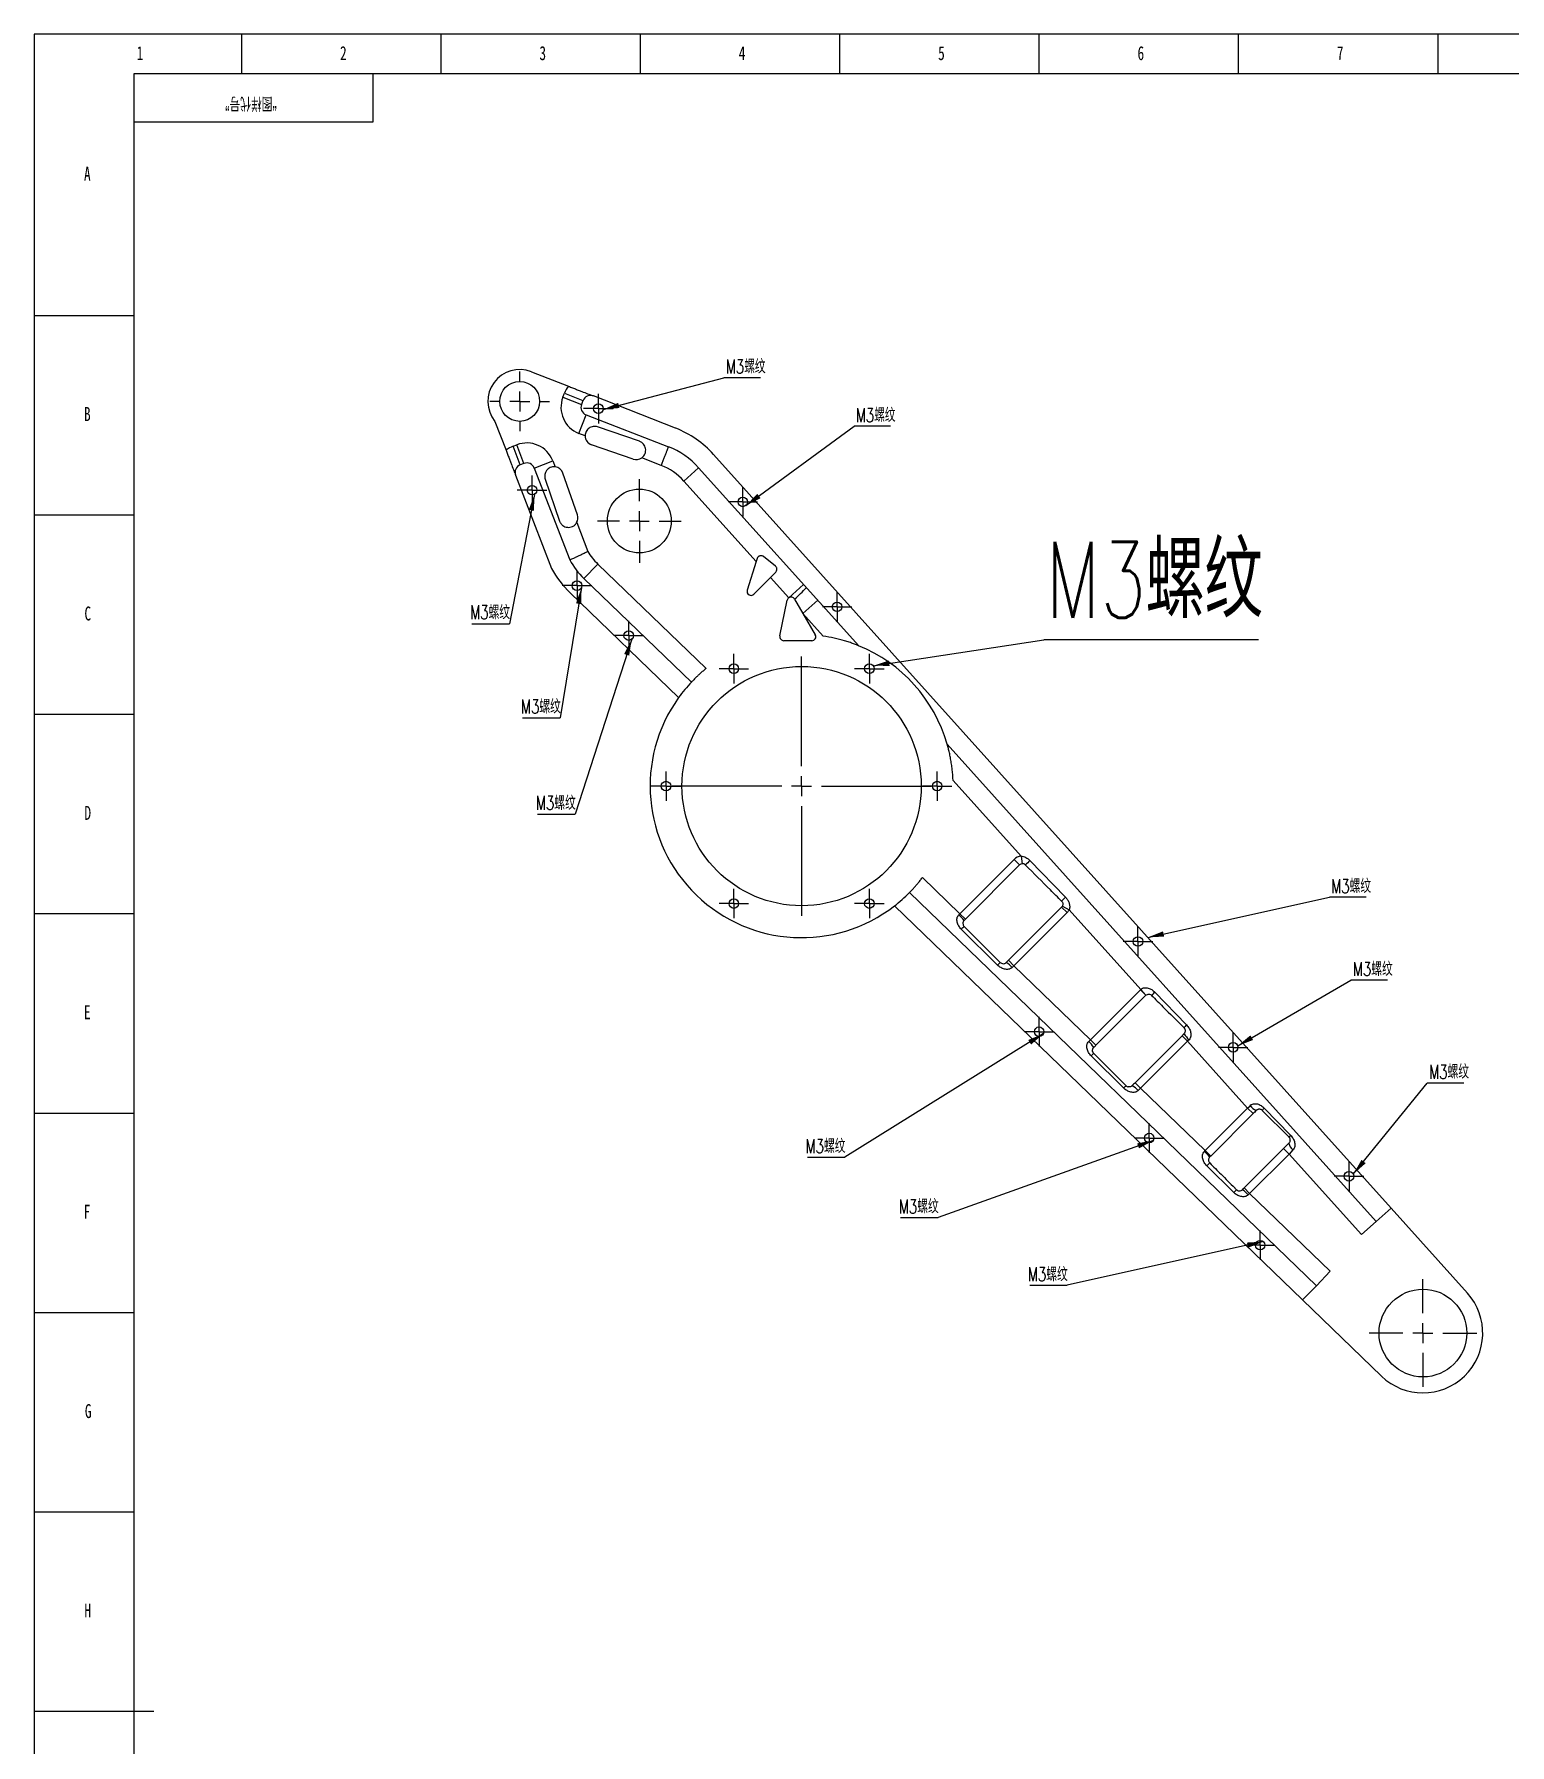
# Model space of a CAD drawing. Header units: millimetres. Extents: x 0 to 1189, y 0 to 841.
# Drawn here: x 0 to 370.1, y 412.1 to 841 of the extents above; entities that cross this region are included whole.
import ezdxf

# ---------------------------------------------------------------- set-up
doc = ezdxf.new("R2010")
doc.units = ezdxf.units.MM
for name, color, linetype in [('10', 7, 'Continuous'), ('5', 7, 'Continuous'), ('SLD-0', 7, 'Continuous')]:
    doc.layers.add(name, color=color, linetype=linetype)
doc.styles.add('SLDTEXTSTYLE0', font='TXT', dxfattribs={"width": 0.7, "bigfont": 'bigfont'})
doc.styles.add('SLDTEXTSTYLE5', font='TXT', dxfattribs={"width": 0.7})
doc.dimstyles.new('SLDDIMSTYLE0', dxfattribs={"dimtxt": 0.18, "dimasz": 4.08, "dimexe": 0, "dimexo": 0.0625, "dimgap": 0, "dimtad": 0, "dimtih": 1, "dimtoh": 1, "dimdec": 0, "dimrnd": 1e-09, "dimzin": 0, "dimdsep": 46, "dimtxsty": 'Standard', "dimsah": 1, "dimcen": 0.09, "dimadec": 0, "dimazin": 0, "dimtfac": 4.08, "dimtdec": 0, "dimtofl": 0, "dimtmove": 0, "dimatfit": 3, "dimfxl": 0, "dimfrac": 2, "dimtolj": 1, "dimtzin": 0, "dimarcsym": 0})

# ---------------------------------------------------------------- blocks, each defined once
blk = doc.blocks.new('SW_NOTE_0')
at = {"layer": '10', "color": 0}
blk.add_line((53.83, 0), (0, 0), dxfattribs=at)
at = {"layer": '10', "color": 0, "insert": (0.42, 24.61), "char_height": 19.05, "attachment_point": 1, "style": 'SLDTEXTSTYLE0'}
blk.add_mtext('M3螺纹', dxfattribs=at)
blk = doc.blocks.new('SW_NOTE_0_1')
at = {"layer": '10', "color": 0}
blk.add_line((9.18, 0), (0, 0), dxfattribs=at)
at = {"layer": '10', "color": 0, "insert": (0.41, 4.53), "char_height": 3.5, "attachment_point": 1, "style": 'SLDTEXTSTYLE0'}
blk.add_mtext('M3螺纹', dxfattribs=at)
blk = doc.blocks.new('SW_NOTE_0_2')
at = {"layer": '10', "color": 0}
blk.add_line((9.18, 0), (0, 0), dxfattribs=at)
at = {"layer": '10', "color": 0, "insert": (0.46, 4.58), "char_height": 3.5, "attachment_point": 1, "style": 'SLDTEXTSTYLE0'}
blk.add_mtext('M3螺纹', dxfattribs=at)
blk = doc.blocks.new('SW_NOTE_0_3')
at = {"layer": '10', "color": 0}
blk.add_line((-9.41, 0), (0, 0), dxfattribs=at)
at = {"layer": '10', "color": 0, "insert": (-9.87, 4.61), "char_height": 3.5, "attachment_point": 1, "style": 'SLDTEXTSTYLE0'}
blk.add_mtext('M3螺纹', dxfattribs=at)
blk = doc.blocks.new('SW_NOTE_0_4')
at = {"layer": '10', "color": 0}
blk.add_line((-9.41, 0), (0, 0), dxfattribs=at)
at = {"layer": '10', "color": 0, "insert": (-9.82, 4.57), "char_height": 3.5, "attachment_point": 1, "style": 'SLDTEXTSTYLE0'}
blk.add_mtext('M3螺纹', dxfattribs=at)
blk = doc.blocks.new('SW_NOTE_0_5')
at = {"layer": '10', "color": 0}
blk.add_line((-9.41, 0), (0, 0), dxfattribs=at)
at = {"layer": '10', "color": 0, "insert": (-9.82, 4.55), "char_height": 3.5, "attachment_point": 1, "style": 'SLDTEXTSTYLE0'}
blk.add_mtext('M3螺纹', dxfattribs=at)
blk = doc.blocks.new('SW_NOTE_0_6')
at = {"layer": '10', "color": 0}
blk.add_line((-9.41, 0), (0, 0), dxfattribs=at)
at = {"layer": '10', "color": 0, "insert": (-9.87, 4.55), "char_height": 3.5, "attachment_point": 1, "style": 'SLDTEXTSTYLE0'}
blk.add_mtext('M3螺纹', dxfattribs=at)
blk = doc.blocks.new('SW_NOTE_0_7')
at = {"layer": '10', "color": 0}
blk.add_line((-9.41, 0), (0, 0), dxfattribs=at)
at = {"layer": '10', "color": 0, "insert": (-9.84, 4.51), "char_height": 3.5, "attachment_point": 1, "style": 'SLDTEXTSTYLE0'}
blk.add_mtext('M3螺纹', dxfattribs=at)
blk = doc.blocks.new('SW_NOTE_0_8')
at = {"layer": '10', "color": 0}
blk.add_line((-9.41, 0), (0, 0), dxfattribs=at)
at = {"layer": '10', "color": 0, "insert": (-9.9, 4.51), "char_height": 3.5, "attachment_point": 1, "style": 'SLDTEXTSTYLE0'}
blk.add_mtext('M3螺纹', dxfattribs=at)
blk = doc.blocks.new('SW_NOTE_0_9')
at = {"layer": '10', "color": 0}
blk.add_line((9.18, 0), (0, 0), dxfattribs=at)
at = {"layer": '10', "color": 0, "insert": (0.39, 4.56), "char_height": 3.5, "attachment_point": 1, "style": 'SLDTEXTSTYLE0'}
blk.add_mtext('M3螺纹', dxfattribs=at)
blk = doc.blocks.new('SW_NOTE_0_10')
at = {"layer": '10', "color": 0}
blk.add_line((9.18, 0), (0, 0), dxfattribs=at)
at = {"layer": '10', "color": 0, "insert": (0.5, 4.52), "char_height": 3.5, "attachment_point": 1, "style": 'SLDTEXTSTYLE0'}
blk.add_mtext('M3螺纹', dxfattribs=at)
blk = doc.blocks.new('SW_NOTE_0_11')
at = {"layer": '10', "color": 0}
blk.add_line((9.18, 0), (0, 0), dxfattribs=at)
at = {"layer": '10', "color": 0, "insert": (0.47, 4.62), "char_height": 3.5, "attachment_point": 1, "style": 'SLDTEXTSTYLE0'}
blk.add_mtext('M3螺纹', dxfattribs=at)
blk = doc.blocks.new('SW_CENTERMARKSYMBOL_0')
at = {"layer": '10', "color": 0}
for p, q in [((0, 5), (0, 32.5)), ((-5, 0), (-32.5, 0)), ((0, 0), (-2.5, 0)), ((0, 0), (0, 2.5)), ((0, 0), (0, -2.5)), ((0, 0), (2.5, 0)), ((5, 0), (32.5, 0)), ((0, -5), (0, -32.5))]:
    blk.add_line(p, q, dxfattribs=at)
blk = doc.blocks.new('SW_CENTERMARKSYMBOL_1')
at = {"layer": '10', "color": 0}
for p, q in [((0, 5), (0, 13.5)), ((-5, 0), (-13.5, 0)), ((0, 0), (-2.5, 0)), ((0, 0), (0, 2.5)), ((0, 0), (0, -2.5)), ((0, 0), (2.5, 0)), ((5, 0), (13.5, 0)), ((0, -5), (0, -13.5))]:
    blk.add_line(p, q, dxfattribs=at)
blk = doc.blocks.new('SW_CENTERMARKSYMBOL_2')
at = {"layer": '10', "color": 0}
for p, q in [((0, 5), (0, 10.5)), ((-5, 0), (-10.5, 0)), ((0, 0), (-2.5, 0)), ((0, 0), (0, 2.5)), ((0, 0), (0, -2.5)), ((0, 0), (2.5, 0)), ((5, 0), (10.5, 0)), ((0, -5), (0, -10.5))]:
    blk.add_line(p, q, dxfattribs=at)
blk = doc.blocks.new('SW_CENTERMARKSYMBOL_3')
at = {"layer": '10', "color": 0}
for p, q in [((0, 5), (0, 7.5)), ((-5, 0), (-7.5, 0)), ((0, 0), (-2.5, 0)), ((0, 0), (0, 2.5)), ((0, 0), (0, -2.5)), ((0, 0), (2.5, 0)), ((5, 0), (7.5, 0)), ((0, -5), (0, -7.5))]:
    blk.add_line(p, q, dxfattribs=at)
blk = doc.blocks.new('SW_CENTERMARKSYMBOL_4')
at = {"layer": '10', "color": 0}
for p, q in [((-2.5, 0), (-3.7, 0)), ((0, 0), (-2.5, 0)), ((0, 2.5), (0, 3.7)), ((0, 0), (0, 2.5)), ((0, 0), (0, -2.5)), ((0, 0), (2.5, 0)), ((2.5, 0), (3.7, 0)), ((0, -2.5), (0, -3.7))]:
    blk.add_line(p, q, dxfattribs=at)
blk = doc.blocks.new('SW_CENTERMARKSYMBOL_5')
at = {"layer": '10', "color": 0}
for p, q in [((-2.5, 0), (-3.7, 0)), ((0, 0), (-2.5, 0)), ((0, 2.5), (0, 3.7)), ((0, 0), (0, 2.5)), ((0, 0), (0, -2.5)), ((0, 0), (2.5, 0)), ((2.5, 0), (3.7, 0)), ((0, -2.5), (0, -3.7))]:
    blk.add_line(p, q, dxfattribs=at)
blk = doc.blocks.new('SW_CENTERMARKSYMBOL_6')
at = {"layer": '10', "color": 0}
for p, q in [((-2.5, 0), (-3.7, 0)), ((0, 0), (-2.5, 0)), ((0, 2.5), (0, 3.7)), ((0, 0), (0, 2.5)), ((0, 0), (0, -2.5)), ((0, 0), (2.5, 0)), ((2.5, 0), (3.7, 0)), ((0, -2.5), (0, -3.7))]:
    blk.add_line(p, q, dxfattribs=at)
blk = doc.blocks.new('SW_CENTERMARKSYMBOL_7')
at = {"layer": '10', "color": 0}
for p, q in [((-2.5, 0), (-3.7, 0)), ((0, 0), (-2.5, 0)), ((0, 2.5), (0, 3.7)), ((0, 0), (0, 2.5)), ((0, 0), (0, -2.5)), ((0, 0), (2.5, 0)), ((2.5, 0), (3.7, 0)), ((0, -2.5), (0, -3.7))]:
    blk.add_line(p, q, dxfattribs=at)
blk = doc.blocks.new('SW_CENTERMARKSYMBOL_8')
at = {"layer": '10', "color": 0}
for p, q in [((-2.5, 0), (-3.7, 0)), ((0, 0), (-2.5, 0)), ((0, 2.5), (0, 3.7)), ((0, 0), (0, 2.5)), ((0, 0), (0, -2.5)), ((0, 0), (2.5, 0)), ((2.5, 0), (3.7, 0)), ((0, -2.5), (0, -3.7))]:
    blk.add_line(p, q, dxfattribs=at)
blk = doc.blocks.new('SW_CENTERMARKSYMBOL_9')
at = {"layer": '10', "color": 0}
for p, q in [((-2.5, 0), (-3.7, 0)), ((0, 0), (-2.5, 0)), ((0, 2.5), (0, 3.7)), ((0, 0), (0, 2.5)), ((0, 0), (0, -2.5)), ((0, 0), (2.5, 0)), ((2.5, 0), (3.7, 0)), ((0, -2.5), (0, -3.7))]:
    blk.add_line(p, q, dxfattribs=at)
blk = doc.blocks.new('SW_CENTERMARKSYMBOL_10')
at = {"layer": '10', "color": 0}
for p, q in [((-2.5, 0), (-3.7, 0)), ((0, 0), (-2.5, 0)), ((0, 2.5), (0, 3.7)), ((0, 0), (0, 2.5)), ((0, 0), (0, -2.5)), ((0, 0), (2.5, 0)), ((2.5, 0), (3.7, 0)), ((0, -2.5), (0, -3.7))]:
    blk.add_line(p, q, dxfattribs=at)
blk = doc.blocks.new('SW_CENTERMARKSYMBOL_11')
at = {"layer": '10', "color": 0}
for p, q in [((-2.5, 0), (-3.7, 0)), ((0, 0), (-2.5, 0)), ((0, 2.5), (0, 3.7)), ((0, 0), (0, 2.5)), ((0, 0), (0, -2.5)), ((0, 0), (2.5, 0)), ((2.5, 0), (3.7, 0)), ((0, -2.5), (0, -3.7))]:
    blk.add_line(p, q, dxfattribs=at)
blk = doc.blocks.new('SW_CENTERMARKSYMBOL_12')
at = {"layer": '10', "color": 0}
for p, q in [((-2.5, 0), (-3.7, 0)), ((0, 0), (-2.5, 0)), ((0, 2.5), (0, 3.7)), ((0, 0), (0, 2.5)), ((0, 0), (0, -2.5)), ((0, 0), (2.5, 0)), ((2.5, 0), (3.7, 0)), ((0, -2.5), (0, -3.7))]:
    blk.add_line(p, q, dxfattribs=at)
blk = doc.blocks.new('SW_CENTERMARKSYMBOL_13')
at = {"layer": '10', "color": 0}
for p, q in [((-2.5, 0), (-3.7, 0)), ((0, 0), (-2.5, 0)), ((0, 2.5), (0, 3.7)), ((0, 0), (0, 2.5)), ((0, 0), (0, -2.5)), ((0, 0), (2.5, 0)), ((2.5, 0), (3.7, 0)), ((0, -2.5), (0, -3.7))]:
    blk.add_line(p, q, dxfattribs=at)
blk = doc.blocks.new('SW_CENTERMARKSYMBOL_14')
at = {"layer": '10', "color": 0}
for p, q in [((-2.5, 0), (-3.7, 0)), ((0, 0), (-2.5, 0)), ((0, 2.5), (0, 3.7)), ((0, 0), (0, 2.5)), ((0, 0), (0, -2.5)), ((0, 0), (2.5, 0)), ((2.5, 0), (3.7, 0)), ((0, -2.5), (0, -3.7))]:
    blk.add_line(p, q, dxfattribs=at)
blk = doc.blocks.new('SW_CENTERMARKSYMBOL_15')
at = {"layer": '10', "color": 0}
for p, q in [((-2.5, 0), (-3.7, 0)), ((0, 0), (-2.5, 0)), ((0, 2.5), (0, 3.7)), ((0, 0), (0, 2.5)), ((0, 0), (0, -2.5)), ((0, 0), (2.5, 0)), ((2.5, 0), (3.7, 0)), ((0, -2.5), (0, -3.7))]:
    blk.add_line(p, q, dxfattribs=at)
blk = doc.blocks.new('SW_CENTERMARKSYMBOL_16')
at = {"layer": '10', "color": 0}
for p, q in [((-2.5, 0), (-3.7, 0)), ((0, 0), (-2.5, 0)), ((0, 2.5), (0, 3.7)), ((0, 0), (0, 2.5)), ((0, 0), (0, -2.5)), ((0, 0), (2.5, 0)), ((2.5, 0), (3.7, 0)), ((0, -2.5), (0, -3.7))]:
    blk.add_line(p, q, dxfattribs=at)
blk = doc.blocks.new('SW_CENTERMARKSYMBOL_17')
at = {"layer": '10', "color": 0}
for p, q in [((-2.5, 0), (-3.7, 0)), ((0, 0), (-2.5, 0)), ((0, 2.5), (0, 3.7)), ((0, 0), (0, 2.5)), ((0, 0), (0, -2.5)), ((0, 0), (2.5, 0)), ((2.5, 0), (3.7, 0)), ((0, -2.5), (0, -3.7))]:
    blk.add_line(p, q, dxfattribs=at)
blk = doc.blocks.new('SW_CENTERMARKSYMBOL_18')
at = {"layer": '10', "color": 0}
for p, q in [((-2.5, 0), (-3.7, 0)), ((0, 0), (-2.5, 0)), ((0, 2.5), (0, 3.7)), ((0, 0), (0, 2.5)), ((0, 0), (0, -2.5)), ((0, 0), (2.5, 0)), ((2.5, 0), (3.7, 0)), ((0, -2.5), (0, -3.7))]:
    blk.add_line(p, q, dxfattribs=at)
blk = doc.blocks.new('SW_CENTERMARKSYMBOL_19')
at = {"layer": '10', "color": 0}
for p, q in [((-2.5, 0), (-3.7, 0)), ((0, 0), (-2.5, 0)), ((0, 2.5), (0, 3.7)), ((0, 0), (0, 2.5)), ((0, 0), (0, -2.5)), ((0, 0), (2.5, 0)), ((2.5, 0), (3.7, 0)), ((0, -2.5), (0, -3.7))]:
    blk.add_line(p, q, dxfattribs=at)
blk = doc.blocks.new('SW_CENTERMARKSYMBOL_20')
at = {"layer": '10', "color": 0}
for p, q in [((-2.5, 0), (-3.7, 0)), ((0, 0), (-2.5, 0)), ((0, 2.5), (0, 3.7)), ((0, 0), (0, 2.5)), ((0, 0), (0, -2.5)), ((0, 0), (2.5, 0)), ((2.5, 0), (3.7, 0)), ((0, -2.5), (0, -3.7))]:
    blk.add_line(p, q, dxfattribs=at)
blk = doc.blocks.new('SW_CENTERMARKSYMBOL_21')
at = {"layer": '10', "color": 0}
for p, q in [((-2.5, 0), (-3.7, 0)), ((0, 0), (-2.5, 0)), ((0, 2.5), (0, 3.7)), ((0, 0), (0, 2.5)), ((0, 0), (0, -2.5)), ((0, 0), (2.5, 0)), ((2.5, 0), (3.7, 0)), ((0, -2.5), (0, -3.7))]:
    blk.add_line(p, q, dxfattribs=at)

msp = doc.modelspace()

# ---------------------------------------------------------------- linework, layer by layer
at = {"color": 7, "linetype": 'Continuous', "lineweight": 25}
for p, q in [((124.69, 756.38), (133.99, 752.74)), ((132.6, 749.98), (132.98, 750.97)), ((132.98, 750.97), (137.64, 749.16)), ((132.6, 749.98), (137.26, 748.17)), ((137.64, 749.16), (137.26, 748.17)), ((160.88, 742.21), (140.24, 750.29)), ((115.53, 743.93), (118.33, 736.68)), ((136.59, 740.92), (138.4, 745.58)), ((138.4, 745.58), (159.06, 737.56)), ((151.77, 738.93), (141.29, 742.55)), ((120.09, 737.68), (121.02, 738.04)), ((122.82, 733.37), (121.02, 738.04)), ((138.16, 740.31), (136.59, 740.92)), ((150.23, 734.46), (139.75, 738.08)), ((121.89, 733.01), (120.09, 737.68)), ((125.41, 732.23), (130.07, 734.03)), ((130.07, 734.03), (130.65, 732.53)), ((157.24, 732.9), (152.39, 734.78)), ((340.3, 546.67), (170.36, 735.65)), ((120.74, 730.43), (129.77, 707.06)), ((122.82, 733.37), (121.89, 733.01)), ((125.41, 732.23), (134.31, 709.17)), ((128.16, 729.41), (131.77, 718.93)), ((136.24, 720.47), (132.62, 730.95)), ((162.92, 728.96), (166.64, 732.3)), ((206.78, 687.67), (166.64, 732.3)), ((181.09, 708.76), (162.92, 728.96)), ((136.06, 718.53), (138.84, 711.33)), ((137.88, 704.54), (141.35, 708.14)), ((141.35, 708.14), (168.49, 681.95)), ((181.09, 708.76), (178.84, 701.59)), ((181.33, 709.54), (181.09, 708.76)), ((185.9, 707.63), (182.91, 710.02)), ((164.82, 678.54), (137.88, 704.54)), ((180.5, 700.59), (184.66, 704.79)), ((184.66, 704.79), (185.99, 706.14)), ((189.26, 699.68), (184.66, 704.79)), ((134.41, 700.94), (161.63, 674.67)), ((189.26, 699.68), (192.97, 703.02)), ((190.69, 699.36), (192.81, 695.72)), ((187.02, 690.13), (188.85, 699.06)), ((192.81, 695.72), (196.53, 699.07)), ((197.89, 690.08), (192.81, 695.72)), ((192.81, 695.72), (195.89, 690.44)), ((195.03, 688.93), (188, 688.93)), ((228.99, 662.97), (336.6, 543.34)), ((247.5, 634.92), (230.44, 653.88)), ((247.5, 634.92), (247.75, 633)), ((232.17, 620.47), (245.76, 634.06)), ((247.13, 632.69), (233.54, 619.11)), ((247.13, 632.69), (245.76, 634.06)), ((249.73, 633.82), (258.64, 624.64)), ((222.78, 629.54), (232.17, 620.47)), ((215.75, 622.43), (318.12, 523.62)), ((219.5, 625.76), (321.59, 527.21)), ((244.33, 608.79), (257.69, 622.14)), ((259.05, 620.77), (257.69, 622.14)), ((257.87, 622.39), (259.58, 621.48)), ((231.92, 620.22), (232.17, 620.47)), ((232.17, 620.47), (233.54, 619.11)), ((259.05, 620.77), (245.7, 607.42)), ((277.55, 601.5), (259.58, 621.48)), ((241.62, 607.6), (232.52, 616.61)), ((235.25, 615.27), (242.28, 608.24)), ((245.7, 607.42), (244.33, 608.79)), ((245.7, 607.42), (245.28, 607)), ((245.7, 607.42), (264.92, 588.87)), ((264.92, 588.87), (277.43, 601.39)), ((278.8, 600.02), (277.43, 601.39)), ((277.55, 601.5), (278.84, 600.06)), ((281.04, 600.82), (289.03, 592.58)), ((278.8, 600.02), (266.28, 587.5)), ((264.48, 588.45), (264.92, 588.87)), ((266.28, 587.5), (264.92, 588.87)), ((276.13, 578.09), (287.89, 589.86)), ((289.26, 588.49), (277.5, 576.72)), ((289.26, 588.49), (287.89, 589.86)), ((289.63, 588.88), (289.26, 588.49)), ((304.34, 571.73), (289.26, 588.49)), ((273.25, 576.75), (265.09, 584.83)), ((265.73, 585.44), (273.85, 577.32)), ((277.5, 576.72), (276.13, 578.09)), ((277.5, 576.72), (276.91, 576.15)), ((277.5, 576.72), (293.7, 561.09)), ((293.7, 561.09), (304.34, 571.73)), ((304.34, 571.73), (304.93, 572.34)), ((304.34, 571.73), (305.71, 570.36)), ((314.72, 564.45), (308.01, 571.16)), ((308.5, 571.74), (315.1, 564.94)), ((305.71, 570.36), (295.07, 559.72)), ((293.5, 560.89), (293.7, 561.09)), ((295.07, 559.72), (293.7, 561.09)), ((303.47, 551.7), (313.34, 561.57)), ((314.71, 560.2), (304.84, 550.33)), ((314.71, 560.2), (313.34, 561.57)), ((315.71, 561.24), (314.71, 560.2)), ((332.88, 540), (314.71, 560.2)), ((300.84, 550.6), (294.1, 557.27)), ((301.16, 551.65), (301.54, 551.27)), ((304.84, 550.33), (303.47, 551.7)), ((304.84, 550.33), (304.5, 549.99)), ((304.84, 550.33), (325.06, 530.81)), ((336.6, 543.34), (340.3, 546.67)), ((340.3, 546.67), (359.45, 525.36)), ((336.6, 543.34), (332.88, 540)), ((325.06, 530.81), (321.59, 527.21)), ((321.59, 527.21), (318.12, 523.62)), ((318.12, 523.62), (337.88, 504.54))]:
    msp.add_line(p, q, dxfattribs=at)
at = {"color": 7, "linetype": 'Continuous', "lineweight": 25, "flags": 128}
msp.add_lwpolyline([(235.25, 615.27), (235.19, 615.34), (233.23, 617.29)], dxfattribs=at)
at = {"color": 7, "linetype": 'Continuous', "lineweight": 25}
for centre, radius in [((121.77, 748.93), 5), ((141.5, 747.12), 1.2), ((124.87, 726.67), 1.2), ((151.77, 718.93), 8), ((177.72, 723.73), 1.2), ((136.14, 702.74), 1.2), ((201.37, 697.42), 1.2), ((149.11, 690.22), 1.2), ((192.47, 652.47), 30), ((175.47, 681.91), 1.2), ((209.47, 681.91), 1.2), ((158.47, 652.47), 1.2), ((226.47, 652.47), 1.2), ((175.47, 623.02), 1.2), ((209.47, 623.02), 1.2), ((276.83, 613.51), 1.2), ((252.04, 590.88), 1.2), ((300.71, 586.96), 1.2), ((279.65, 564.22), 1.2), ((329.76, 554.64), 1.2), ((307.47, 537.37), 1.2), ((348.3, 515.33), 11)]:
    msp.add_circle(centre, radius, dxfattribs=at)
for centre, radius, start, end in [((121.77, 748.93), 8, 68.6216, 218.6822), ((139.51, 748.43), 7, 142.02, 158.7743), ((139.12, 747.44), 7, 158.7743, 248.7743), ((139.12, 747.44), 2, 158.7743, 248.7743), ((139.51, 748.43), 2, 68.6216, 158.7743), ((151.77, 718.93), 25, 41.9625, 68.6216), ((123.54, 731.51), 7, 21.1221, 111.1221), ((140.52, 740.31), 2.36, 180.0453, 250.9683), ((122.61, 731.15), 7, 111.1221, 127.7237), ((123.54, 731.51), 2, 21.1221, 111.1221), ((151, 736.7), 2.36, 250.9683, 305.9325), ((151.77, 718.93), 20, 41.9625, 68.6216), ((122.61, 731.15), 2, 111.1221, 201.1221), ((130.39, 730.18), 2.36, 19.0317, 83.6766), ((151.77, 718.93), 15, 41.9625, 68.5979), ((134, 719.7), 2.36, 330.3186, 19.0317), ((151.77, 718.93), 20, 209.213, 226.0129), ((151.77, 718.93), 15, 210.4673, 226.0129), ((151.77, 718.93), 25, 208.3576, 226.0129), ((179.79, 701.29), 1, 162.5773, 315.3462), ((189.83, 698.86), 1, 124.8942, 168.4054), ((189.83, 698.86), 1, 30.2328, 124.8942), ((173.36, 720.01), 26.96, 310.0072, 318.8301), ((188, 689.93), 1, 168.4054, 270), ((195.03, 689.93), 1, 270, 30.2328), ((192.47, 652.47), 38, 16.045, 67.88), ((192.47, 652.47), 38, 136.6828, 144.2501), ((192.47, 652.47), 38, 144.2501, 307.7757), ((247.88, 631.94), 3, 97.4104, 135), ((247.88, 631.94), 1.06, 97.4104, 135), ((294.2, 589.09), 63.07, 134.8305, 136.2676), ((192.47, 652.47), 38, 307.7757, 315.343), ((281.44, 601.63), 32.39, 134.7421, 137.2288), ((256.93, 622.89), 1.06, 315, 331.9682), ((224.11, 611.93), 11.39, 36.9099, 46.7047), ((256.93, 622.89), 3, 315, 331.9682), ((245.52, 603.84), 18.22, 132.4155, 135.5125), ((252.16, 597.28), 14.75, 132.0234, 135.5974), ((240.2, 602.4), 6.85, 42.1798, 58.5289), ((279.55, 599.26), 3, 131.7391, 135), ((289.48, 592.18), 12.07, 134.3388, 139.7638), ((279.55, 599.26), 1.06, 131.7391, 135), ((293.07, 588.31), 5.87, 133.3984, 142.9425), ((259.94, 583.42), 6.78, 31.2988, 47.8858), ((294.75, 594.46), 7.57, 212.8163, 227.5194), ((274.65, 575.48), 13.38, 131.8281, 135.6255), ((281.3, 568.89), 11.24, 131.4559, 135.6776), ((273.17, 572.89), 4.96, 41.0879, 63.8775), ((308.61, 575.53), 4.86, 220.8628, 244.3993), ((310.6, 569.48), 3.09, 132.8448, 147.0278), ((317.48, 563.49), 2.87, 191.0074, 231.6873), ((316.39, 563.53), 1.91, 132.4125, 151.1214), ((283.5, 550.41), 14.49, 38.6517, 46.3374), ((309.04, 542.56), 20.96, 132.6558, 135.43), ((312.9, 538.78), 16.89, 132.277, 135.5602), ((298.23, 544.2), 8.54, 42.7433, 55.7996), ((348.3, 515.33), 15, 226.0129, 41.9625)]:
    msp.add_arc(centre, radius, start, end, dxfattribs=at)
for points, knots in [([(133.99, 752.74), (134.33, 752.61), (134.67, 752.47), (135.34, 752.21), (135.67, 752.08), (136.3, 751.83), (136.6, 751.72), (137.18, 751.49), (137.46, 751.38), (138.24, 751.08), (138.68, 750.9), (139.3, 750.66), (139.49, 750.58), (139.87, 750.44), (140.05, 750.37), (140.24, 750.29)], [0, 0, 0, 0, 0.125, 0.125, 0.25, 0.25, 0.375, 0.375, 0.5, 0.5, 0.75, 0.75, 0.875, 0.875, 1, 1, 1, 1]), ([(141.29, 742.55), (141.11, 742.61), (140.92, 742.65), (140.54, 742.68), (140.35, 742.68), (139.99, 742.62), (139.81, 742.57), (139.47, 742.44), (139.31, 742.35), (139.02, 742.14), (138.88, 742.02), (138.64, 741.75), (138.53, 741.59), (138.35, 741.26), (138.28, 741.08), (138.18, 740.7), (138.16, 740.51), (138.16, 740.31)], [0, 0, 0, 0, 0.125, 0.125, 0.25, 0.25, 0.375, 0.375, 0.5, 0.5, 0.625, 0.625, 0.75, 0.75, 0.875, 0.875, 1, 1, 1, 1]), ([(152.39, 734.78), (152.57, 734.92), (152.73, 735.08), (153.01, 735.44), (153.12, 735.63), (153.28, 736.04), (153.33, 736.25), (153.37, 736.67), (153.36, 736.88), (153.3, 737.28), (153.24, 737.48), (153.07, 737.85), (152.97, 738.02), (152.71, 738.35), (152.55, 738.49), (152.28, 738.69), (152.19, 738.74), (151.99, 738.85), (151.88, 738.89), (151.77, 738.93)], [0, 0, 0, 0, 0.125, 0.125, 0.25, 0.25, 0.375, 0.375, 0.5, 0.5, 0.625, 0.625, 0.75, 0.75, 0.875, 0.875, 0.9375, 0.9375, 1, 1, 1, 1]), ([(118.33, 736.68), (118.46, 736.34), (118.59, 736), (118.85, 735.33), (118.98, 735), (119.22, 734.37), (119.34, 734.06), (119.56, 733.48), (119.67, 733.2), (119.97, 732.43), (120.14, 731.98), (120.38, 731.36), (120.46, 731.17), (120.6, 730.79), (120.67, 730.61), (120.74, 730.43)], [0, 0, 0, 0, 0.125, 0.125, 0.25, 0.25, 0.375, 0.375, 0.5, 0.5, 0.75, 0.75, 0.875, 0.875, 1, 1, 1, 1]), ([(159.06, 737.56), (159.06, 737.56), (159.05, 737.53), (159.01, 737.44), (159, 737.4), (158.97, 737.31), (158.95, 737.26), (158.88, 737.08), (158.82, 736.94), (158.69, 736.6), (158.61, 736.41), (158.45, 735.98), (158.35, 735.74), (158.16, 735.23), (158.05, 734.96), (157.83, 734.4), (157.72, 734.11), (157.48, 733.51), (157.36, 733.2), (157.24, 732.9)], [0, 0, 0, 0, 0.125, 0.125, 0.1875, 0.1875, 0.25, 0.25, 0.375, 0.375, 0.5, 0.5, 0.625, 0.625, 0.75, 0.75, 0.875, 0.875, 1, 1, 1, 1]), ([(130.65, 732.53), (130.44, 732.55), (130.23, 732.55), (129.82, 732.48), (129.63, 732.43), (129.26, 732.26), (129.08, 732.16), (128.78, 731.92), (128.64, 731.78), (128.41, 731.48), (128.31, 731.32), (128.15, 730.97), (128.1, 730.79), (128.03, 730.41), (128.02, 730.22), (128.05, 729.82), (128.09, 729.61), (128.16, 729.41)], [0, 0, 0, 0, 0.125, 0.125, 0.25, 0.25, 0.375, 0.375, 0.5, 0.5, 0.625, 0.625, 0.75, 0.75, 0.875, 0.875, 1, 1, 1, 1]), ([(131.77, 718.93), (131.81, 718.82), (131.86, 718.71), (131.97, 718.5), (132.03, 718.39), (132.24, 718.11), (132.4, 717.96), (132.74, 717.7), (132.92, 717.59), (133.31, 717.43), (133.51, 717.38), (133.93, 717.33), (134.15, 717.33), (134.59, 717.4), (134.81, 717.47), (135.13, 717.62), (135.23, 717.68), (135.43, 717.81), (135.52, 717.89), (135.78, 718.13), (135.94, 718.32), (136.06, 718.53)], [0, 0, 0, 0, 0.0625, 0.0625, 0.125, 0.125, 0.25, 0.25, 0.375, 0.375, 0.5, 0.5, 0.625, 0.625, 0.75, 0.75, 0.8125, 0.8125, 0.875, 0.875, 1, 1, 1, 1]), ([(134.31, 709.17), (134.31, 709.17), (134.34, 709.18), (134.43, 709.23), (134.47, 709.24), (134.55, 709.28), (134.6, 709.31), (134.77, 709.39), (134.91, 709.45), (135.24, 709.61), (135.43, 709.7), (135.85, 709.9), (136.08, 710), (136.58, 710.24), (136.84, 710.36), (137.38, 710.62), (137.67, 710.76), (138.1, 710.97), (138.25, 711.04), (138.54, 711.18), (138.69, 711.26), (138.84, 711.33)], [0, 0, 0, 0, 0.125, 0.125, 0.1875, 0.1875, 0.25, 0.25, 0.375, 0.375, 0.5, 0.5, 0.625, 0.625, 0.75, 0.75, 0.875, 0.875, 0.9375, 0.9375, 1, 1, 1, 1]), ([(182.91, 710.02), (182.85, 710.07), (182.78, 710.11), (182.63, 710.18), (182.55, 710.21), (182.39, 710.24), (182.31, 710.24), (182.15, 710.23), (182.07, 710.22), (181.92, 710.17), (181.85, 710.14), (181.71, 710.06), (181.64, 710.01), (181.47, 709.84), (181.38, 709.7), (181.33, 709.54)], [0, 0, 0, 0, 0.125, 0.125, 0.25, 0.25, 0.375, 0.375, 0.5, 0.5, 0.625, 0.625, 0.75, 0.75, 1, 1, 1, 1]), ([(185.99, 706.14), (186.09, 706.24), (186.16, 706.35), (186.26, 706.6), (186.28, 706.74), (186.28, 706.94), (186.27, 707.01), (186.23, 707.15), (186.21, 707.22), (186.11, 707.41), (186.02, 707.53), (185.9, 707.63)], [0, 0, 0, 0, 0.25, 0.25, 0.5, 0.5, 0.625, 0.625, 0.75, 0.75, 1, 1, 1, 1]), ([(206.78, 687.67), (206.78, 687.67), (206.74, 687.69), (206.61, 687.74), (206.51, 687.78), (206.28, 687.87), (206.14, 687.92), (205.84, 688.04), (205.68, 688.1), (205.18, 688.28), (204.81, 688.41), (204.04, 688.66), (203.64, 688.79), (202.41, 689.16), (201.53, 689.38), (199.74, 689.78), (198.82, 689.94), (197.89, 690.08)], [0, 0, 0, 0, 0.0625, 0.0625, 0.125, 0.125, 0.1875, 0.1875, 0.25, 0.25, 0.375, 0.375, 0.5, 0.5, 0.75, 0.75, 1, 1, 1, 1]), ([(168.49, 681.95), (168.23, 681.74), (167.98, 681.53), (167.62, 681.22), (167.5, 681.11), (167.26, 680.9), (167.15, 680.8), (166.81, 680.5), (166.6, 680.3), (166.2, 679.93), (166.02, 679.75), (165.69, 679.42), (165.54, 679.28), (165.28, 679.02), (165.17, 678.9), (165, 678.72), (164.93, 678.65), (164.84, 678.56), (164.82, 678.54), (164.82, 678.54)], [0, 0, 0, 0, 0.125, 0.125, 0.1875, 0.1875, 0.25, 0.25, 0.375, 0.375, 0.5, 0.5, 0.625, 0.625, 0.75, 0.75, 0.875, 0.875, 1, 1, 1, 1]), ([(230.44, 653.88), (230.41, 654.82), (230.34, 655.75), (230.19, 657.11), (230.13, 657.56), (230, 658.45), (229.93, 658.89), (229.77, 659.73), (229.69, 660.14), (229.52, 660.94), (229.43, 661.32), (229.3, 661.84), (229.25, 662.01), (229.17, 662.31), (229.13, 662.45), (229.07, 662.69), (229.04, 662.79), (229, 662.93), (228.99, 662.97), (228.99, 662.97)], [0, 0, 0, 0, 0.25, 0.25, 0.375, 0.375, 0.5, 0.5, 0.625, 0.625, 0.75, 0.75, 0.8125, 0.8125, 0.875, 0.875, 0.9375, 0.9375, 1, 1, 1, 1]), ([(247.5, 634.92), (247.71, 634.91), (247.92, 634.87), (248.33, 634.76), (248.53, 634.68), (249.09, 634.38), (249.43, 634.12), (249.73, 633.82)], [0, 0, 0, 0, 0.25, 0.25, 0.5, 0.5, 1, 1, 1, 1]), ([(248.62, 632.69), (248.51, 632.8), (248.37, 632.89), (248.07, 633), (247.91, 633.02), (247.75, 633)], [0, 0, 0, 0, 0.5, 0.5, 1, 1, 1, 1]), ([(257.66, 623.63), (256.73, 624.56), (255.79, 625.5), (254.86, 626.43), (252.78, 628.52), (250.71, 630.6), (248.63, 632.68)], [0.00003819, 0.00003819, 0.00003819, 0.00003819, 0.004, 0.004, 0.004, 0.01283059, 0.01283059, 0.01283059, 0.01283059]), ([(219.5, 625.76), (219.5, 625.76), (219.52, 625.78), (219.59, 625.85), (219.62, 625.88), (219.68, 625.95), (219.72, 625.99), (219.85, 626.12), (219.96, 626.23), (220.21, 626.5), (220.35, 626.65), (220.67, 626.99), (220.83, 627.18), (221.2, 627.59), (221.39, 627.81), (221.77, 628.27), (221.97, 628.52), (222.38, 629.02), (222.58, 629.28), (222.78, 629.54)], [0, 0, 0, 0, 0.125, 0.125, 0.1875, 0.1875, 0.25, 0.25, 0.375, 0.375, 0.5, 0.5, 0.625, 0.625, 0.75, 0.75, 0.875, 0.875, 1, 1, 1, 1]), ([(257.66, 623.62), (257.82, 623.46), (257.93, 623.26), (257.99, 622.93), (257.99, 622.82), (257.96, 622.6), (257.93, 622.49), (257.87, 622.39)], [0, 0, 0, 0, 0.5, 0.5, 0.75, 0.75, 1, 1, 1, 1]), ([(258.64, 624.64), (258.84, 624.43), (259.02, 624.2), (259.33, 623.71), (259.45, 623.45), (259.64, 622.91), (259.7, 622.62), (259.72, 622.19), (259.71, 622.05), (259.67, 621.76), (259.63, 621.62), (259.58, 621.48)], [0, 0, 0, 0, 0.25, 0.25, 0.5, 0.5, 0.75, 0.75, 0.875, 0.875, 1, 1, 1, 1]), ([(232.52, 616.61), (232.4, 616.73), (232.29, 616.86), (232.07, 617.13), (231.98, 617.27), (231.8, 617.56), (231.73, 617.71), (231.6, 618.02), (231.54, 618.18), (231.46, 618.5), (231.44, 618.66), (231.42, 619), (231.43, 619.17), (231.49, 619.49), (231.54, 619.66), (231.69, 619.96), (231.79, 620.1), (231.92, 620.22)], [0, 0, 0, 0, 0.125, 0.125, 0.25, 0.25, 0.375, 0.375, 0.5, 0.5, 0.625, 0.625, 0.75, 0.75, 0.875, 0.875, 1, 1, 1, 1]), ([(233.19, 618.75), (233.09, 618.65), (233.03, 618.53), (232.94, 618.28), (232.92, 618.15), (232.93, 617.89), (232.96, 617.76), (233.06, 617.51), (233.13, 617.39), (233.23, 617.29)], [0, 0, 0, 0, 0.25, 0.25, 0.5, 0.5, 0.75, 0.75, 1, 1, 1, 1]), ([(245.28, 607), (245.15, 606.88), (245.01, 606.78), (244.7, 606.63), (244.54, 606.58), (244.05, 606.49), (243.71, 606.51), (243.22, 606.63), (243.05, 606.68), (242.74, 606.81), (242.59, 606.89), (242.29, 607.06), (242.15, 607.16), (241.87, 607.37), (241.74, 607.48), (241.62, 607.6)], [0, 0, 0, 0, 0.125, 0.125, 0.25, 0.25, 0.5, 0.5, 0.625, 0.625, 0.75, 0.75, 0.875, 0.875, 1, 1, 1, 1]), ([(242.58, 608.04), (242.77, 607.95), (242.98, 607.92), (243.28, 607.96), (243.37, 607.99), (243.56, 608.07), (243.65, 608.13), (243.74, 608.2)], [0, 0, 0, 0, 0.5, 0.5, 0.75, 0.75, 1, 1, 1, 1]), ([(277.55, 601.5), (277.68, 601.61), (277.82, 601.7), (278.12, 601.83), (278.28, 601.88), (278.6, 601.92), (278.76, 601.92), (279.08, 601.9), (279.24, 601.87), (279.55, 601.78), (279.7, 601.73), (280, 601.59), (280.14, 601.52), (280.56, 601.26), (280.81, 601.05), (281.04, 600.82)], [0, 0, 0, 0, 0.125, 0.125, 0.25, 0.25, 0.375, 0.375, 0.5, 0.5, 0.625, 0.625, 0.75, 0.75, 1, 1, 1, 1]), ([(278.84, 600.06), (278.94, 600.15), (279.06, 600.21), (279.31, 600.29), (279.44, 600.3), (279.69, 600.28), (279.82, 600.25), (280.06, 600.15), (280.17, 600.07), (280.26, 599.98)], [0, 0, 0, 0, 0.25, 0.25, 0.5, 0.5, 0.75, 0.75, 1, 1, 1, 1]), ([(280.26, 599.98), (281.2, 599.03), (282.14, 598.09), (283.08, 597.15), (284.85, 595.38), (286.61, 593.62), (288.38, 591.85)], [0.0000072, 0.0000072, 0.0000072, 0.0000072, 0.004, 0.004, 0.004, 0.01149327, 0.01149327, 0.01149327, 0.01149327]), ([(289.03, 592.58), (289.28, 592.33), (289.49, 592.05), (289.74, 591.6), (289.82, 591.44), (289.94, 591.12), (290, 590.96), (290.07, 590.63), (290.1, 590.46), (290.11, 590.13), (290.11, 589.96), (290.02, 589.46), (289.88, 589.13), (289.63, 588.88)], [0, 0, 0, 0, 0.25, 0.25, 0.375, 0.375, 0.5, 0.5, 0.625, 0.625, 0.75, 0.75, 1, 1, 1, 1]), ([(265.09, 584.83), (264.84, 585.07), (264.63, 585.35), (264.37, 585.79), (264.29, 585.94), (264.16, 586.25), (264.11, 586.41), (264.03, 586.73), (264.01, 586.89), (263.99, 587.23), (264, 587.39), (264.06, 587.72), (264.11, 587.88), (264.26, 588.18), (264.36, 588.32), (264.48, 588.45)], [0, 0, 0, 0, 0.25, 0.25, 0.375, 0.375, 0.5, 0.5, 0.625, 0.625, 0.75, 0.75, 0.875, 0.875, 1, 1, 1, 1]), ([(288.38, 591.85), (288.43, 591.8), (288.48, 591.74), (288.55, 591.63), (288.58, 591.57), (288.66, 591.38), (288.68, 591.25), (288.69, 590.99), (288.67, 590.86), (288.58, 590.62), (288.51, 590.5), (288.42, 590.4)], [0, 0, 0, 0, 0.125, 0.125, 0.25, 0.25, 0.5, 0.5, 0.75, 0.75, 1, 1, 1, 1]), ([(265.5, 585.8), (265.47, 585.89), (265.45, 585.99), (265.43, 586.18), (265.43, 586.27), (265.46, 586.46), (265.49, 586.55), (265.57, 586.73), (265.62, 586.82), (265.69, 586.9)], [0, 0, 0, 0, 0.25, 0.25, 0.5, 0.5, 0.75, 0.75, 1, 1, 1, 1]), ([(265.5, 585.8), (265.52, 585.74), (265.55, 585.68), (265.63, 585.56), (265.67, 585.5), (265.73, 585.44)], [0, 0, 0, 0, 0.5, 0.5, 1, 1, 1, 1]), ([(276.91, 576.15), (276.79, 576.02), (276.65, 575.93), (276.34, 575.78), (276.18, 575.73), (275.69, 575.64), (275.35, 575.66), (274.86, 575.77), (274.7, 575.83), (274.38, 575.95), (274.23, 576.03), (273.93, 576.2), (273.78, 576.3), (273.51, 576.51), (273.38, 576.63), (273.25, 576.75)], [0, 0, 0, 0, 0.125, 0.125, 0.25, 0.25, 0.5, 0.5, 0.625, 0.625, 0.75, 0.75, 0.875, 0.875, 1, 1, 1, 1]), ([(273.85, 577.32), (273.94, 577.24), (274.03, 577.17), (274.21, 577.09), (274.29, 577.06), (274.38, 577.05)], [0, 0, 0, 0, 0.5, 0.5, 1, 1, 1, 1]), ([(275.3, 577.29), (275.24, 577.23), (275.16, 577.18), (275.02, 577.11), (274.94, 577.08), (274.7, 577.02), (274.54, 577.02), (274.38, 577.05)], [0, 0, 0, 0, 0.25, 0.25, 0.5, 0.5, 1, 1, 1, 1]), ([(304.93, 572.34), (305.05, 572.47), (305.19, 572.57), (305.48, 572.72), (305.64, 572.78), (305.96, 572.84), (306.13, 572.85), (306.46, 572.83), (306.62, 572.81), (306.94, 572.73), (307.1, 572.68), (307.41, 572.55), (307.55, 572.47), (307.85, 572.3), (307.99, 572.2), (308.25, 571.98), (308.38, 571.87), (308.5, 571.74)], [0, 0, 0, 0, 0.125, 0.125, 0.25, 0.25, 0.375, 0.375, 0.5, 0.5, 0.625, 0.625, 0.75, 0.75, 0.875, 0.875, 1, 1, 1, 1]), ([(307.42, 571.44), (307.35, 571.45), (307.27, 571.45), (307.12, 571.44), (307.05, 571.43), (306.9, 571.39), (306.83, 571.36), (306.69, 571.29), (306.62, 571.25), (306.56, 571.19)], [0, 0, 0, 0, 0.25, 0.25, 0.5, 0.5, 0.75, 0.75, 1, 1, 1, 1]), ([(308.01, 571.16), (307.91, 571.26), (307.8, 571.32), (307.61, 571.41), (307.51, 571.43), (307.42, 571.44)], [0, 0, 0, 0, 0.5, 0.5, 1, 1, 1, 1]), ([(314.99, 563.53), (315.02, 563.66), (315.02, 563.79), (314.98, 564.01), (314.95, 564.09), (314.89, 564.22), (314.87, 564.27), (314.8, 564.36), (314.76, 564.41), (314.72, 564.45)], [0, 0, 0, 0, 0.5, 0.5, 0.75, 0.75, 0.875, 0.875, 1, 1, 1, 1]), ([(314.99, 563.53), (314.97, 563.44), (314.94, 563.35), (314.86, 563.18), (314.8, 563.09), (314.74, 563.02)], [0, 0, 0, 0, 0.5, 0.5, 1, 1, 1, 1]), ([(315.1, 564.94), (315.23, 564.81), (315.35, 564.67), (315.56, 564.38), (315.66, 564.23), (315.92, 563.77), (316.04, 563.45), (316.19, 562.79), (316.21, 562.46), (316.09, 561.81), (315.95, 561.49), (315.71, 561.24)], [0, 0, 0, 0, 0.125, 0.125, 0.25, 0.25, 0.5, 0.5, 0.75, 0.75, 1, 1, 1, 1]), ([(294.1, 557.27), (293.98, 557.4), (293.87, 557.52), (293.66, 557.79), (293.56, 557.93), (293.38, 558.22), (293.31, 558.37), (293.18, 558.68), (293.12, 558.84), (293.05, 559.17), (293.02, 559.33), (293, 559.66), (293.01, 559.83), (293.07, 560.16), (293.12, 560.32), (293.27, 560.63), (293.37, 560.77), (293.5, 560.89)], [0, 0, 0, 0, 0.125, 0.125, 0.25, 0.25, 0.375, 0.375, 0.5, 0.5, 0.625, 0.625, 0.75, 0.75, 0.875, 0.875, 1, 1, 1, 1]), ([(294.79, 559.44), (294.69, 559.34), (294.62, 559.22), (294.54, 558.97), (294.52, 558.83), (294.53, 558.57), (294.55, 558.45), (294.66, 558.2), (294.73, 558.08), (294.83, 557.98)], [0, 0, 0, 0, 0.25, 0.25, 0.5, 0.5, 0.75, 0.75, 1, 1, 1, 1]), ([(294.83, 557.98), (295.78, 557.04), (296.72, 556.09), (297.66, 555.15), (298.81, 554.01), (299.95, 552.86), (301.1, 551.71), (301.12, 551.69), (301.14, 551.67), (301.16, 551.65)], [0.000000815, 0.000000815, 0.000000815, 0.000000815, 0.004, 0.004, 0.004, 0.008862844, 0.008862844, 0.008862844, 0.008949627, 0.008949627, 0.008949627, 0.008949627]), ([(304.5, 549.99), (304.38, 549.87), (304.24, 549.77), (303.93, 549.62), (303.77, 549.57), (303.44, 549.52), (303.27, 549.51), (302.93, 549.52), (302.77, 549.55), (302.44, 549.63), (302.28, 549.68), (301.96, 549.81), (301.81, 549.88), (301.37, 550.14), (301.09, 550.36), (300.84, 550.6)], [0, 0, 0, 0, 0.125, 0.125, 0.25, 0.25, 0.375, 0.375, 0.5, 0.5, 0.625, 0.625, 0.75, 0.75, 1, 1, 1, 1]), ([(301.62, 551.2), (301.72, 551.12), (301.83, 551.06), (302.07, 550.98), (302.19, 550.97), (302.44, 550.97), (302.56, 550.99), (302.79, 551.08), (302.9, 551.14), (303, 551.23)], [0, 0, 0, 0, 0.25, 0.25, 0.5, 0.5, 0.75, 0.75, 1, 1, 1, 1])]:
    msp.add_open_spline(points, degree=3, knots=knots, dxfattribs=at)
for points in [[(248.63, 632.68), (248.63, 632.69), (248.62, 632.69), (248.62, 632.69)], [(257.66, 623.62), (257.66, 623.62), (257.66, 623.63), (257.66, 623.63)], [(233.21, 618.77), (233.21, 618.76), (233.2, 618.76), (233.19, 618.75)], [(233.54, 619.11), (233.43, 619), (233.32, 618.88), (233.21, 618.77)], [(233.23, 617.29), (233.23, 617.29), (233.23, 617.29), (233.23, 617.29)], [(242.28, 608.24), (242.37, 608.15), (242.48, 608.08), (242.58, 608.04)], [(243.74, 608.2), (243.75, 608.21), (243.76, 608.23), (243.78, 608.24)], [(243.78, 608.24), (243.96, 608.42), (244.15, 608.6), (244.33, 608.79)], [(280.26, 599.98), (280.26, 599.98), (280.26, 599.98), (280.26, 599.98)], [(288.39, 590.36), (288.22, 590.19), (288.06, 590.02), (287.89, 589.86)], [(288.38, 591.85), (288.38, 591.85), (288.38, 591.85), (288.38, 591.85)], [(288.42, 590.4), (288.41, 590.38), (288.4, 590.37), (288.39, 590.36)], [(265.69, 586.9), (265.7, 586.91), (265.72, 586.92), (265.73, 586.94)], [(265.73, 586.94), (265.91, 587.13), (266.1, 587.31), (266.28, 587.5)], [(275.36, 577.34), (275.34, 577.32), (275.32, 577.3), (275.3, 577.29)], [(276.13, 578.09), (275.87, 577.84), (275.62, 577.59), (275.36, 577.34)], [(306.51, 571.14), (306.24, 570.88), (305.97, 570.62), (305.71, 570.36)], [(306.56, 571.19), (306.54, 571.18), (306.53, 571.16), (306.51, 571.14)], [(313.34, 561.57), (313.79, 562.02), (314.23, 562.48), (314.67, 562.94)], [(314.67, 562.94), (314.69, 562.96), (314.72, 562.99), (314.74, 563.02)], [(294.81, 559.46), (294.8, 559.45), (294.8, 559.44), (294.79, 559.44)], [(295.07, 559.72), (294.98, 559.63), (294.9, 559.54), (294.81, 559.46)], [(294.83, 557.98), (294.83, 557.98), (294.83, 557.98), (294.83, 557.98)], [(301.54, 551.27), (301.57, 551.25), (301.59, 551.23), (301.62, 551.2)], [(303, 551.23), (303.01, 551.24), (303.02, 551.25), (303.03, 551.26)], [(303.03, 551.26), (303.18, 551.41), (303.33, 551.55), (303.47, 551.7)]]:
    msp.add_open_spline(points, degree=3, dxfattribs=at)
at = {"layer": '5', "color": 7}
for p, q in [((1189, 841), (0, 841)), ((0, 841), (0, 0))]:
    msp.add_line(p, q, dxfattribs=at)
at = {"layer": '5'}
for p, q in [((52, 841), (52, 831.05)), ((102, 841), (102, 831.05)), ((152, 841), (152, 831.05)), ((202, 841), (202, 831.05)), ((252, 841), (252, 831.05)), ((302, 841), (302, 831.05)), ((352, 841), (352, 831.05)), ((0, 770.5), (25, 770.5)), ((0, 720.5), (25, 720.5)), ((0, 670.5), (25, 670.5)), ((0, 620.5), (25, 620.5)), ((0, 570.5), (25, 570.5)), ((0, 520.5), (25, 520.5)), ((0, 470.5), (25, 470.5))]:
    msp.add_line(p, q, dxfattribs=at)
at = {"layer": '5', "color": 7, "lineweight": 25}
for p, q in [((1179, 831.05), (25, 831.05)), ((25, 831.05), (25, 10)), ((85, 819), (85, 831)), ((25, 819), (85, 819))]:
    msp.add_line(p, q, dxfattribs=at)
at = {"layer": '5', "lineweight": 25}
msp.add_line((0, 420.5), (30, 420.5), dxfattribs=at)

# ---------------------------------------------------------------- block references
at = {"layer": '10'}
for name, p in [('SW_NOTE_0_2', (172.97, 754.86)), ('SW_CENTERMARKSYMBOL_3', (121.77, 748.93)), ('SW_CENTERMARKSYMBOL_13', (141.5, 747.12)), ('SW_NOTE_0_1', (205.62, 742.73)), ('SW_CENTERMARKSYMBOL_10', (124.87, 726.67)), ('SW_CENTERMARKSYMBOL_2', (151.77, 718.93)), ('SW_CENTERMARKSYMBOL_14', (177.72, 723.73)), ('SW_NOTE_0', (253.24, 689.11)), ('SW_CENTERMARKSYMBOL_11', (136.14, 702.74)), ('SW_CENTERMARKSYMBOL_15', (201.37, 697.42)), ('SW_NOTE_0_3', (119.2, 693.19)), ('SW_CENTERMARKSYMBOL_12', (149.11, 690.22)), ('SW_CENTERMARKSYMBOL_0', (192.47, 652.47)), ('SW_CENTERMARKSYMBOL_7', (175.47, 681.91)), ('SW_CENTERMARKSYMBOL_8', (209.47, 681.91)), ('SW_NOTE_0_4', (131.9, 669.6)), ('SW_CENTERMARKSYMBOL_4', (158.47, 652.47)), ('SW_CENTERMARKSYMBOL_9', (226.47, 652.47)), ('SW_NOTE_0_5', (135.64, 645.45)), ('SW_CENTERMARKSYMBOL_6', (175.47, 623.02)), ('SW_CENTERMARKSYMBOL_5', (209.47, 623.02)), ('SW_NOTE_0_9', (324.9, 624.59)), ('SW_CENTERMARKSYMBOL_16', (276.83, 613.51)), ('SW_NOTE_0_10', (330.23, 603.84)), ('SW_CENTERMARKSYMBOL_20', (252.04, 590.88)), ('SW_CENTERMARKSYMBOL_18', (300.71, 586.96)), ('SW_NOTE_0_11', (349.39, 577.99)), ('SW_CENTERMARKSYMBOL_19', (279.65, 564.22)), ('SW_NOTE_0_6', (203.33, 559.4)), ('SW_CENTERMARKSYMBOL_17', (329.76, 554.64)), ('SW_NOTE_0_7', (226.69, 544.32)), ('SW_CENTERMARKSYMBOL_21', (307.47, 537.37)), ('SW_NOTE_0_8', (259.11, 527.31)), ('SW_CENTERMARKSYMBOL_1', (348.3, 515.33))]:
    msp.add_blockref(name, p, dxfattribs=at)

# ---------------------------------------------------------------- texts
at = {"layer": '10', "char_height": 3.5, "attachment_point": 2, "style": 'SLDTEXTSTYLE5'}
for s, insert in [('1', (26.54, 838.01)), ('2', (77.54, 838.01)), ('3', (127.54, 838.01)), ('4', (177.54, 838.01)), ('5', (227.54, 838.01)), ('6', (277.55, 838.01)), ('7', (327.55, 838.01)), ('A', (13.32, 807.76)), ('B', (13.32, 747.51)), ('C', (13.43, 697.51)), ('D', (13.43, 647.51)), ('E', (13.32, 597.51)), ('F', (13.22, 547.51)), ('G', (13.54, 497.51)), ('H', (13.43, 447.51))]:
    msp.add_mtext(s, dxfattribs=dict(at, insert=insert))
at = {"layer": 'SLD-0', "insert": (54.37, 821.87), "char_height": 3.5, "attachment_point": 2, "rotation": 180, "style": 'SLDTEXTSTYLE0'}
msp.add_mtext('“图样代号”', dxfattribs=at)

# ---------------------------------------------------------------- leaders
at = {"layer": '10'}
for points in [[(142.68, 746.89), (172.97, 754.86)], [(178.47, 722.79), (205.62, 742.73)], [(125.46, 725.62), (119.2, 693.19)], [(137.23, 702.23), (131.9, 669.6)], [(149.85, 689.28), (135.64, 645.45)], [(210.41, 682.66), (253.24, 689.11)], [(279.27, 614.53), (324.9, 624.59)], [(301.84, 587.34), (330.23, 603.84)], [(253.14, 590.4), (203.33, 559.4)], [(330.84, 555.17), (349.39, 577.99)], [(280.7, 563.63), (226.69, 544.32)], [(308.29, 538.25), (259.11, 527.31)]]:
    msp.add_leader(points, dimstyle='SLDDIMSTYLE0', dxfattribs=at)

doc.saveas('drawing.dxf')
